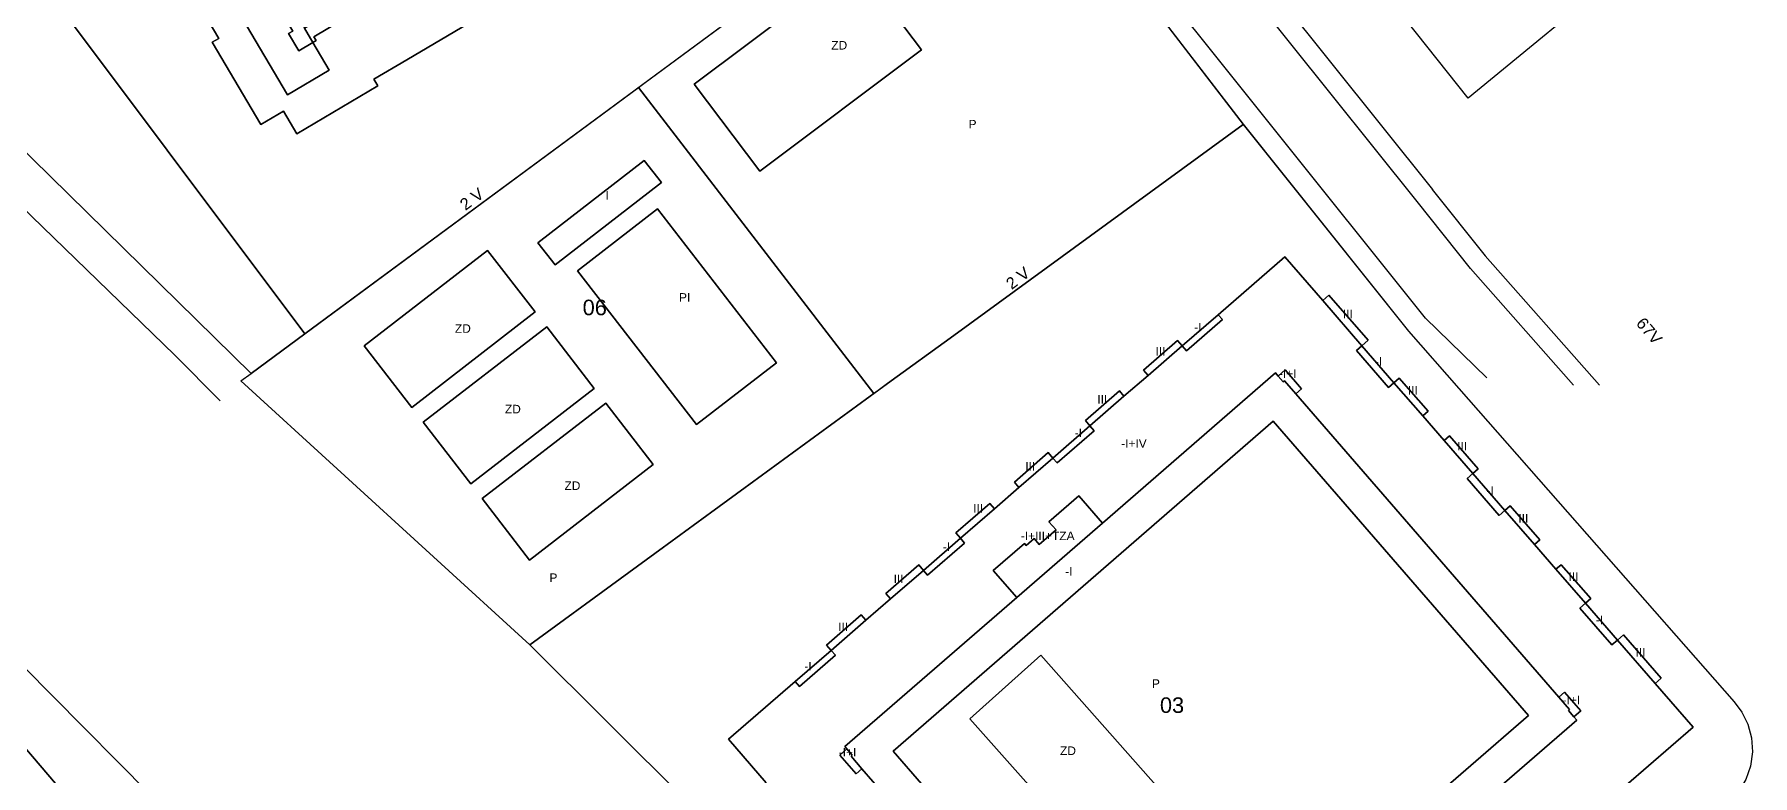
# Model space of a CAD drawing. Header units: millimetres. Extents: x 2440 to 3220, y 1839 to 2413.
# Drawn here: x 2994.1 to 3215, y 2129 to 2224.3 of the extents above; entities that cross this region are included whole.
import ezdxf
from ezdxf.enums import TextEntityAlignment as Align

# ---------------------------------------------------------------- set-up
doc = ezdxf.new("R2010")
doc.units = ezdxf.units.MM
for name, color, linetype in [('140200', 6, 'Continuous'), ('145201', 1, 'Continuous'), ('BORDILLO', 8, 'Continuous'), ('PG-AA', 8, 'Continuous'), ('PG-LI', 4, 'Continuous'), ('PG-LP', 6, 'Continuous'), ('TXT_NUM_POLICIA', 7, 'Continuous')]:
    doc.layers.add(name, color=color, linetype=linetype)
doc.styles.add('Arial', font='Arial Regular.ttf')
doc.styles.get("Standard").update_dxf_attribs({"font": 'ARIAL.TTF'})

msp = doc.modelspace()

# ---------------------------------------------------------------- linework, layer by layer
at = {"layer": '140200'}
for points in [[(3058.94, 2340.25), (3101.31, 2278.28), (3119.06, 2252.4), (3028.89, 2185.84), (2957.91, 2280.5), (2960.35, 2281.94), (2977.26, 2291.94), (3058.94, 2340.25), (3058.94, 2340.25)], [(3021.98, 2180.75), (2902.28, 2298.21), (2904.65, 2300.16), (2912.96, 2307), (2930.85, 2321.73), (2937.13, 2311.72), (2946.46, 2296.85), (2957.91, 2280.5), (3028.89, 2185.84), (3021.98, 2180.75), (3021.98, 2180.75)], [(3154.22, 2293.36), (3155.84, 2294.51), (3162.62, 2285.28), (3169.47, 2276.11), (3176.4, 2266.99), (3178.27, 2264.56), (3185.3, 2255.52), (3192.41, 2246.55), (3199.6, 2237.63), (3201.61, 2235.17), (3199.26, 2233.24), (3178.45, 2216.14), (3154.52, 2246.27), (3131.46, 2277.08), (3134.26, 2279.07), (3154.22, 2293.36), (3154.22, 2293.36)], [(3119.14, 2252.3), (3149.51, 2212.77), (3112.32, 2185.63), (3103.81, 2179.44), (3102.75, 2178.66), (3102.28, 2178.32), (3102.14, 2178.22), (3102.04, 2178.15), (3071.77, 2217.5), (3072.47, 2218.01), (3119.06, 2252.4), (3119.14, 2252.3), (3119.14, 2252.3)], [(3021.98, 2180.75), (3028.89, 2185.84), (3071.77, 2217.5), (3102.04, 2178.15), (3057.79, 2145.85), (3020.65, 2179.77), (3021.98, 2180.75), (3021.98, 2180.75)], [(3149.51, 2212.77), (3170.78, 2186.17), (3177.25, 2178.79), (3212.66, 2138.5), (3213.66, 2137.19), (3214.44, 2135.64), (3214.91, 2133.89), (3215.04, 2132.06), (3214.78, 2130.23), (3214.17, 2128.53), (3213.28, 2127.04), (3212.19, 2125.82), (3141.73, 2062.29), (3124.09, 2079.85), (3111.51, 2092.37), (3098.24, 2105.59), (3057.79, 2145.85), (3103.81, 2179.44), (3112.32, 2185.63), (3149.51, 2212.77), (3149.51, 2212.77)], [(2929.94, 2129.06), (2942.07, 2139.32), (2955.91, 2151.03), (2971.63, 2164.33), (2996.38, 2139.32), (3008.94, 2126.63), (3028.21, 2107.15), (3035.07, 2100.22), (3030.26, 2096.11), (3028.21, 2094.36), (3008.94, 2077.88), (3001.79, 2071.77), (2988.4, 2060.32), (2978.66, 2071.77), (2957.96, 2096.11), (2929.94, 2129.06), (2929.94, 2129.06)]]:
    msp.add_lwpolyline(points, dxfattribs=at)
at = {"layer": 'BORDILLO'}
for points in [[(3191.99, 2179.22), (3178.77, 2194.24), (3171.89, 2202.84), (3139.07, 2243.86), (3113.39, 2279.23), (3112.67, 2280.22), (3101.74, 2295.28), (3066.94, 2348.27), (3066.83, 2348.47), (3066.75, 2348.71), (3066.73, 2348.96), (3066.76, 2349.22), (3066.84, 2349.47), (3066.97, 2349.69), (3067.2, 2349.91)], [(3180.86, 2180.17), (3172.97, 2187.84), (3133.3, 2237.47), (3113.01, 2265.42), (3103.27, 2278.84), (3095.98, 2288.88), (3061.14, 2341.92), (3060.84, 2342.31), (3060.45, 2342.66), (3059.99, 2342.95), (3059.46, 2343.13), (3058.91, 2343.22), (3058.36, 2343.18), (3057.86, 2343.04), (3057.41, 2342.82), (2956.18, 2282.96)], [(3018, 2177.21), (3012.16, 2183.07), (2965.4, 2228.4), (2958.16, 2235.09), (2946.9, 2244.96), (2935.52, 2254.69), (2928.16, 2261.53), (2920.8, 2268.37), (2917, 2271.13), (2913.2, 2273.88), (2910.3, 2276.61), (2908.69, 2278.12), (2903.61, 2282.9), (2895.08, 2290.87)], [(3119.52, 2275.05), (3141.07, 2245.36), (3173.86, 2204.38)], [(3173.83, 2204.38), (3180.66, 2195.88), (3195.35, 2179.23)]]:
    msp.add_lwpolyline(points, dxfattribs=at)
at = {"layer": 'PG-LI'}
for points in [[(3058.94, 2340.25), (3101.31, 2278.28), (3119.06, 2252.4), (3028.89, 2185.84), (2957.91, 2280.5), (2960.35, 2281.94), (2977.26, 2291.94), (3058.94, 2340.25), (3058.94, 2340.25)], [(2993.07, 2265.67), (3017.81, 2223.82), (3016.94, 2223.32), (3023.2, 2212.73), (3026.11, 2214.45), (3027.83, 2211.54), (3038.26, 2217.71), (3037.76, 2218.57), (3041.97, 2221.06), (3088.34, 2248.46), (3088.84, 2247.6), (3099.29, 2253.78), (3097.58, 2256.68), (3100.48, 2258.4), (3094.21, 2268.99), (3093.36, 2268.48), (3068.62, 2310.33), (3069.48, 2310.83), (3063.23, 2321.42), (3060.33, 2319.71), (3058.6, 2322.61), (3048.15, 2316.43), (2997.58, 2286.54), (2997.58, 2286.54)], [(3048.15, 2316.43), (3058.6, 2322.61), (3060.33, 2319.71), (3063.23, 2321.42), (3069.48, 2310.83), (3068.62, 2310.33), (3093.36, 2268.48), (3094.21, 2268.99), (3100.48, 2258.4), (3097.58, 2256.68), (3099.29, 2253.78), (3088.84, 2247.6), (3088.34, 2248.46), (3041.97, 2221.06), (3037.76, 2218.57), (3038.26, 2217.71), (3027.83, 2211.54), (3026.11, 2214.45), (3023.2, 2212.73), (3016.94, 2223.32), (3017.81, 2223.82), (2993.07, 2265.67)], [(3021.98, 2180.75), (2902.28, 2298.21), (2904.65, 2300.16), (2912.96, 2307), (2930.85, 2321.73), (2937.13, 2311.72), (2946.46, 2296.85), (2957.91, 2280.5), (3028.89, 2185.84), (3021.98, 2180.75), (3021.98, 2180.75)], [(3154.22, 2293.36), (3155.84, 2294.51), (3162.62, 2285.28), (3169.47, 2276.11), (3176.4, 2266.99), (3178.27, 2264.56), (3185.3, 2255.52), (3192.41, 2246.55), (3199.6, 2237.63), (3201.61, 2235.17), (3199.26, 2233.24), (3178.45, 2216.14), (3154.52, 2246.27), (3131.46, 2277.08), (3134.26, 2279.07), (3154.22, 2293.36), (3154.22, 2293.36)], [(3029.91, 2223.29), (3032.01, 2219.74), (3026.65, 2216.57), (2990.98, 2276.92), (2996.34, 2280.09), (2998.43, 2276.53), (2996.63, 2275.47), (2997.95, 2273.25), (2998.46, 2273.55), (3000.36, 2270.34), (3025.23, 2228.27), (3027.32, 2224.75), (3026.79, 2224.44), (3028.1, 2222.23), (3029.91, 2223.29), (3029.91, 2223.29)], [(2990.98, 2276.92), (3026.65, 2216.57), (3032.01, 2219.74), (3029.91, 2223.29), (3030.33, 2223.54), (3030.02, 2224.04), (3037.02, 2228.18)], [(3119.14, 2252.3), (3149.51, 2212.77), (3112.32, 2185.63), (3103.81, 2179.44), (3102.75, 2178.66), (3102.28, 2178.32), (3102.14, 2178.22), (3102.04, 2178.15), (3071.77, 2217.5), (3072.47, 2218.01), (3119.06, 2252.4), (3119.14, 2252.3), (3119.14, 2252.3)], [(3078.95, 2217.93), (3087.36, 2206.74), (3108.15, 2222.35), (3099.74, 2233.54), (3078.95, 2217.93), (3078.95, 2217.93)], [(3078.95, 2217.93), (3099.74, 2233.54), (3108.15, 2222.35), (3087.36, 2206.74), (3078.95, 2217.93), (3078.95, 2217.93)], [(3029.91, 2223.29), (3028.1, 2222.23), (3026.79, 2224.44), (3027.32, 2224.75), (3025.23, 2228.27), (3026.55, 2229.05), (3028.91, 2230.45), (3030.21, 2228.24), (3027.83, 2226.83), (3028.81, 2225.13), (3029.91, 2223.29), (3029.91, 2223.29)], [(3029.91, 2223.29), (3028.81, 2225.13), (3034.65, 2228.58), (3033.65, 2230.26), (3035.22, 2231.21), (3036.23, 2229.52), (3037.02, 2228.18), (3030.02, 2224.04), (3030.33, 2223.54), (3029.91, 2223.29), (3029.91, 2223.29)], [(3021.98, 2180.75), (3028.89, 2185.84), (3071.77, 2217.5), (3102.04, 2178.15), (3057.79, 2145.85), (3020.65, 2179.77), (3021.98, 2180.75), (3021.98, 2180.75)], [(3149.51, 2212.77), (3170.78, 2186.17), (3177.25, 2178.79), (3212.66, 2138.5), (3213.66, 2137.19), (3214.44, 2135.64), (3214.91, 2133.89), (3215.04, 2132.06), (3214.78, 2130.23), (3214.17, 2128.53), (3213.28, 2127.04), (3212.19, 2125.82), (3141.73, 2062.29), (3124.09, 2079.85), (3111.51, 2092.37), (3098.24, 2105.59), (3057.79, 2145.85), (3103.81, 2179.44), (3112.32, 2185.63), (3149.51, 2212.77), (3149.51, 2212.77)], [(3061.04, 2194.7), (3074.72, 2205.28), (3072.52, 2208.14), (3058.84, 2197.53), (3061.04, 2194.7), (3061.04, 2194.7)], [(3061.04, 2194.7), (3058.84, 2197.53), (3072.52, 2208.14), (3074.72, 2205.28), (3061.04, 2194.7), (3061.04, 2194.7)], [(3079.22, 2174.18), (3089.51, 2182.12), (3074.23, 2201.9), (3063.95, 2193.94), (3079.22, 2174.18), (3079.22, 2174.18)], [(3079.22, 2174.18), (3063.95, 2193.94), (3074.23, 2201.9), (3089.51, 2182.12), (3079.22, 2174.18), (3079.22, 2174.18)], [(3042.61, 2176.34), (3058.5, 2188.64), (3052.38, 2196.55), (3036.5, 2184.27), (3042.61, 2176.34), (3042.61, 2176.34)], [(3042.61, 2176.34), (3036.5, 2184.27), (3052.38, 2196.55), (3058.5, 2188.64), (3042.61, 2176.34), (3042.61, 2176.34)], [(3088.21, 2128.07), (3083.34, 2133.69), (3091.93, 2141.13), (3092.47, 2140.5), (3097.1, 2144.51), (3096.55, 2145.13), (3101, 2148.99), (3104.18, 2151.75), (3108.41, 2155.41), (3108.95, 2154.8), (3113.71, 2158.93), (3113.17, 2159.55), (3117.53, 2163.33), (3120.7, 2166.09), (3125.07, 2169.86), (3125.61, 2169.24), (3130.37, 2173.37), (3129.82, 2174), (3134.2, 2177.8), (3137.3, 2180.48), (3141.68, 2184.28), (3142.22, 2183.65), (3146.85, 2187.68), (3146.31, 2188.29), (3154.89, 2195.74), (3159.76, 2190.13), (3164.8, 2184.3), (3164.08, 2183.69), (3168.2, 2178.93), (3168.92, 2179.55), (3172.62, 2175.3), (3175.37, 2172.12), (3179.07, 2167.87), (3178.34, 2167.24), (3182.46, 2162.49), (3183.19, 2163.11), (3186.97, 2158.74), (3189.72, 2155.57), (3193.54, 2151.18), (3192.81, 2150.57), (3196.92, 2145.82), (3197.65, 2146.44), (3202.49, 2140.85), (3207.37, 2135.24), (3198.78, 2127.8)], [(3198.78, 2127.8), (3207.37, 2135.24), (3202.49, 2140.85), (3203.29, 2141.54), (3198.44, 2147.13), (3197.65, 2146.44), (3193.54, 2151.18), (3194.21, 2151.78), (3190.42, 2156.14), (3189.72, 2155.57), (3186.97, 2158.74), (3187.67, 2159.34), (3183.86, 2163.71), (3183.19, 2163.11), (3179.07, 2167.87), (3179.76, 2168.45), (3176.05, 2172.72), (3175.37, 2172.12), (3172.62, 2175.3), (3173.3, 2175.89), (3169.6, 2180.14), (3168.92, 2179.55), (3164.8, 2184.3), (3165.6, 2185), (3160.55, 2190.81), (3159.76, 2190.13), (3154.89, 2195.74), (3146.31, 2188.29), (3141.68, 2184.28), (3141.1, 2184.97), (3136.71, 2181.16), (3137.3, 2180.48), (3134.2, 2177.8), (3133.62, 2178.48), (3129.24, 2174.69), (3129.82, 2174), (3125.07, 2169.86), (3124.46, 2170.56), (3120.11, 2166.77), (3120.7, 2166.09), (3117.53, 2163.33), (3116.94, 2164.02), (3112.58, 2160.25), (3113.17, 2159.55), (3108.41, 2155.41), (3107.82, 2156.11), (3103.58, 2152.43), (3104.18, 2151.75), (3101, 2148.99), (3100.42, 2149.68), (3095.96, 2145.81), (3096.55, 2145.13), (3091.93, 2141.13), (3091.93, 2141.13)], [(3164.8, 2184.3), (3159.76, 2190.13), (3160.55, 2190.81), (3165.6, 2185), (3164.8, 2184.3), (3164.8, 2184.3)], [(3146.31, 2188.29), (3146.85, 2187.68), (3142.22, 2183.65), (3141.68, 2184.28), (3146.31, 2188.29), (3146.31, 2188.29)], [(3050.2, 2166.54), (3066.08, 2178.82), (3059.98, 2186.73), (3044.08, 2174.45), (3050.2, 2166.54), (3050.2, 2166.54)], [(3050.2, 2166.54), (3044.08, 2174.45), (3059.98, 2186.73), (3066.08, 2178.82), (3050.2, 2166.54), (3050.2, 2166.54)], [(3137.3, 2180.48), (3136.71, 2181.16), (3141.1, 2184.97), (3141.68, 2184.28), (3137.3, 2180.48), (3137.3, 2180.48)], [(3168.92, 2179.55), (3168.2, 2178.93), (3164.08, 2183.69), (3164.8, 2184.3), (3168.92, 2179.55), (3168.92, 2179.55)], [(3172.9, 2119.23), (3192.41, 2136.16), (3192.06, 2136.56), (3192.96, 2137.35), (3190.86, 2139.77), (3190.11, 2139.1), (3156.28, 2178.1), (3157.03, 2178.75), (3154.94, 2181.18), (3154.02, 2180.4), (3153.68, 2180.8), (3131.43, 2161.5), (3128.4, 2165), (3124.55, 2161.64), (3125.46, 2160.61), (3123.3, 2158.73), (3122.65, 2159.5), (3121.63, 2158.62), (3121.41, 2158.88), (3117.39, 2155.4), (3120.41, 2151.92), (3098.29, 2132.76), (3098.56, 2132.45), (3097.65, 2131.65), (3099.75, 2129.24), (3100.51, 2129.91), (3134.43, 2090.81)], [(3098.56, 2132.45), (3098.29, 2132.76), (3120.41, 2151.92), (3131.43, 2161.5), (3153.68, 2180.8), (3154.02, 2180.4), (3154.68, 2179.65), (3154.83, 2179.78), (3156.28, 2178.1), (3190.11, 2139.1), (3191.5, 2137.51), (3191.34, 2137.38), (3192.06, 2136.56), (3192.41, 2136.16), (3172.9, 2119.23)], [(3156.28, 2178.1), (3154.83, 2179.78), (3154.68, 2179.65), (3154.02, 2180.4), (3154.94, 2181.18), (3157.03, 2178.75), (3156.28, 2178.1), (3156.28, 2178.1)], [(3172.62, 2175.3), (3168.92, 2179.55), (3169.6, 2180.14), (3173.3, 2175.89), (3172.62, 2175.3), (3172.62, 2175.3)], [(3057.78, 2156.73), (3073.67, 2169.01), (3067.56, 2176.93), (3051.67, 2164.64), (3057.78, 2156.73), (3057.78, 2156.73)], [(3057.78, 2156.73), (3051.67, 2164.64), (3067.56, 2176.93), (3073.67, 2169.01), (3057.78, 2156.73), (3057.78, 2156.73)], [(3129.82, 2174), (3129.24, 2174.69), (3133.62, 2178.48), (3134.2, 2177.8), (3129.82, 2174), (3129.82, 2174)], [(3137.33, 2094.34), (3104.5, 2132.18), (3153.39, 2174.58), (3186.21, 2136.75), (3163.99, 2117.48)], [(3163.99, 2117.48), (3186.21, 2136.75), (3153.39, 2174.58), (3104.5, 2132.18), (3137.33, 2094.34)], [(3129.82, 2174), (3130.37, 2173.37), (3125.61, 2169.24), (3125.07, 2169.86), (3129.82, 2174), (3129.82, 2174)], [(3179.07, 2167.87), (3175.37, 2172.12), (3176.05, 2172.72), (3179.76, 2168.45), (3179.07, 2167.87), (3179.07, 2167.87)], [(3120.7, 2166.09), (3120.11, 2166.77), (3124.46, 2170.56), (3125.07, 2169.86), (3120.7, 2166.09), (3120.7, 2166.09)], [(3183.19, 2163.11), (3182.46, 2162.49), (3178.34, 2167.24), (3179.07, 2167.87), (3183.19, 2163.11), (3183.19, 2163.11)], [(2988.4, 2060.32), (2978.66, 2071.77), (2957.96, 2096.11), (2929.94, 2129.06), (2942.07, 2139.32), (2955.91, 2151.03), (2971.63, 2164.33), (2996.38, 2139.32), (3008.94, 2126.63), (3028.21, 2107.15), (3035.07, 2100.22), (3030.26, 2096.11), (3028.21, 2094.36), (3008.94, 2077.88), (3001.79, 2071.77), (2988.4, 2060.32), (2988.4, 2060.32)], [(3113.17, 2159.55), (3112.58, 2160.25), (3116.94, 2164.02), (3117.53, 2163.33), (3113.17, 2159.55), (3113.17, 2159.55)], [(3120.41, 2151.92), (3117.39, 2155.4), (3121.41, 2158.88), (3121.63, 2158.62), (3122.65, 2159.5), (3123.3, 2158.73), (3125.46, 2160.61), (3124.55, 2161.64), (3128.4, 2165), (3131.43, 2161.5), (3120.41, 2151.92), (3120.41, 2151.92)], [(3186.97, 2158.74), (3183.19, 2163.11), (3183.86, 2163.71), (3187.67, 2159.34), (3186.97, 2158.74), (3186.97, 2158.74)], [(3113.17, 2159.55), (3113.71, 2158.93), (3108.95, 2154.8), (3108.41, 2155.41), (3113.17, 2159.55), (3113.17, 2159.55)], [(3104.18, 2151.75), (3103.58, 2152.43), (3107.82, 2156.11), (3108.41, 2155.41), (3104.18, 2151.75), (3104.18, 2151.75)], [(3193.54, 2151.18), (3189.72, 2155.57), (3190.42, 2156.14), (3194.21, 2151.78), (3193.54, 2151.18), (3193.54, 2151.18)], [(2962.58, 2107.55), (2945.02, 2128.27), (2958.17, 2139.32), (2975.03, 2153.49), (2987.12, 2139.32), (3008.94, 2113.76), (3011.96, 2110.22), (3008.94, 2107.66), (2995.33, 2096.11), (2989.99, 2091.58), (2989.17, 2092.5), (2985.99, 2096.11), (2970.18, 2114.04), (2963.29, 2108.16), (2962.58, 2107.55), (2962.58, 2107.55)], [(2989.17, 2092.5), (2989.99, 2091.58), (2995.33, 2096.11), (3008.94, 2107.66), (3011.96, 2110.22), (3008.94, 2113.76), (2987.12, 2139.32), (2975.03, 2153.49), (2958.17, 2139.32), (2945.02, 2128.27), (2962.58, 2107.55), (2961.71, 2106.81), (2970.95, 2096.11), (2975.29, 2091.09), (2975.88, 2091.63), (2978.37, 2088.92), (2982.28, 2089.48), (2983.84, 2087.88), (2989.17, 2092.5), (2989.17, 2092.5)], [(3197.65, 2146.44), (3196.92, 2145.82), (3192.81, 2150.57), (3193.54, 2151.18), (3197.65, 2146.44), (3197.65, 2146.44)], [(3096.55, 2145.13), (3095.96, 2145.81), (3100.42, 2149.68), (3101, 2148.99), (3096.55, 2145.13), (3096.55, 2145.13)], [(3202.49, 2140.85), (3197.65, 2146.44), (3198.44, 2147.13), (3203.29, 2141.54), (3202.49, 2140.85), (3202.49, 2140.85)], [(3096.55, 2145.13), (3097.1, 2144.51), (3092.47, 2140.5), (3091.93, 2141.13), (3096.55, 2145.13), (3096.55, 2145.13)], [(3130.51, 2118.19), (3139.62, 2126.28), (3123.53, 2144.51), (3114.37, 2136.34), (3130.51, 2118.19), (3130.51, 2118.19)], [(3130.51, 2118.19), (3114.37, 2136.34), (3123.53, 2144.51), (3139.62, 2126.28), (3130.51, 2118.19), (3130.51, 2118.19)], [(3091.93, 2141.13), (3083.34, 2133.69), (3088.21, 2128.07)], [(3192.06, 2136.56), (3191.34, 2137.38), (3191.5, 2137.51), (3190.11, 2139.1), (3190.86, 2139.77), (3192.96, 2137.35), (3192.06, 2136.56), (3192.06, 2136.56)], [(3100.51, 2129.91), (3099.75, 2129.24), (3097.65, 2131.65), (3098.56, 2132.45), (3099.26, 2131.65), (3099.12, 2131.52), (3100.51, 2129.91), (3100.51, 2129.91)], [(3134.43, 2090.81), (3100.51, 2129.91), (3099.12, 2131.52), (3099.26, 2131.65), (3098.56, 2132.45), (3098.56, 2132.45)]]:
    msp.add_lwpolyline(points, dxfattribs=at)
at = {"layer": 'PG-LP'}
for points in [[(3057.79, 2145.85), (3020.65, 2179.77), (3021.98, 2180.75), (3028.89, 2185.84), (2957.91, 2280.5), (2960.35, 2281.94), (2977.26, 2291.94), (3058.94, 2340.25), (3101.31, 2278.28), (3119.06, 2252.4), (3119.14, 2252.3), (3149.51, 2212.78), (3170.78, 2186.17), (3177.25, 2178.79), (3212.66, 2138.5), (3213.66, 2137.19), (3214.44, 2135.64), (3214.91, 2133.89), (3215.04, 2132.06), (3214.78, 2130.23), (3214.17, 2128.53)], [(3098.24, 2105.59), (3057.79, 2145.85), (3057.79, 2145.85)]]:
    msp.add_lwpolyline(points, dxfattribs=at)

# ---------------------------------------------------------------- texts
at = {"layer": '145201'}
for s, p in [('06', (3066.15, 2187.62)), ('03', (3140.38, 2136.48))]:
    msp.add_text(s, height=2, dxfattribs=at).set_placement(p, align=Align.BOTTOM_CENTER)
at = {"layer": 'PG-AA'}
for s, p in [('ZD', (3097.59, 2222.06)), ('P', (3114.73, 2211.91)), ('I', (3067.76, 2202.77)), ('PI', (3077.71, 2189.63)), ('III', (3162.99, 2187.51)), ('ZD', (3049.19, 2185.63)), ('-I', (3143.71, 2185.8)), ('III', (3138.89, 2182.69)), ('-I+I', (3155.25, 2179.83)), ('-I', (3166.94, 2181.41)), ('III', (3171.34, 2177.69)), ('ZD', (3055.62, 2175.27)), ('III', (3131.41, 2176.54)), ('-I', (3128.33, 2172.22)), ('-I+IV', (3135.48, 2170.85)), ('III', (3177.68, 2170.5)), ('III', (3122.15, 2167.92)), ('ZD', (3063.28, 2165.42)), ('-I', (3181.3, 2164.78)), ('III', (3115.44, 2162.5)), ('III', (3185.55, 2161.23)), ('-I', (3111.38, 2157.57)), ('-I+III+TZA', (3124.39, 2158.97)), ('P', (3060.84, 2153.59)), ('III', (3105.22, 2153.44)), ('-I', (3127.1, 2154.4)), ('III', (3192.01, 2153.73)), ('III', (3098.08, 2147.27)), ('-I', (3195.35, 2148.16)), ('III', (3200.62, 2143.98)), ('-I', (3093.57, 2142.21)), ('P', (3138.31, 2139.97)), ('-I+I', (3191.73, 2137.86)), ('-I+I', (3098.65, 2131.15)), ('ZD', (3127, 2131.34))]:
    msp.add_text(s, height=1.1, dxfattribs=at).set_placement(p, align=Align.BOTTOM_CENTER)
at = {"layer": 'TXT_NUM_POLICIA', "style": 'Arial'}
for s, rotation, p in [('2 V', 36.44, (3051.05, 2202.2)), ('2 V', 37.56, (3121.28, 2192.05)), ('67V', 310.59, (3200.83, 2185.42))]:
    msp.add_text(s, height=1.5, rotation=rotation, dxfattribs=at).set_placement(p, align=Align.BOTTOM_CENTER)

doc.saveas('drawing.dxf')
